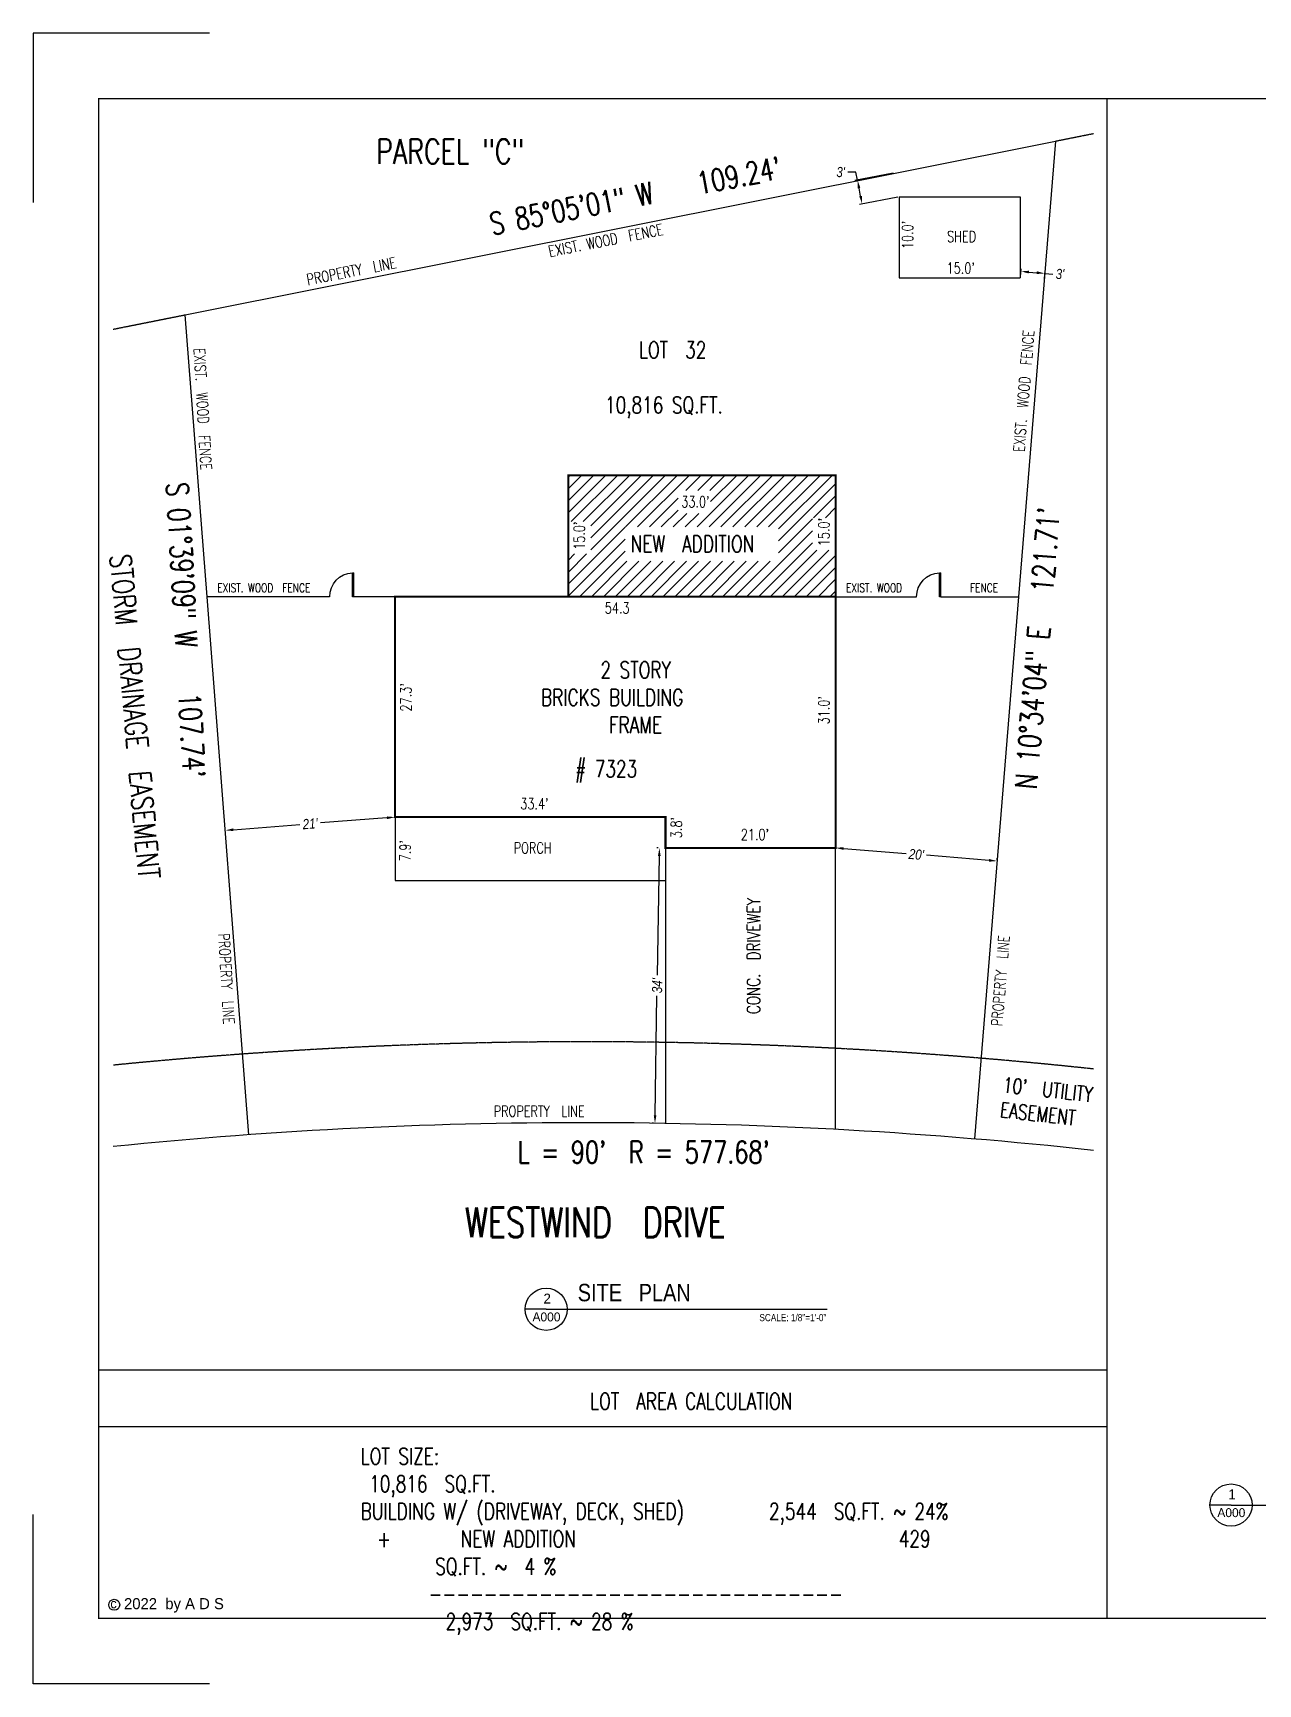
# Model space of a CAD drawing. Header units: inches. Extents: x 26998 to 46838, y -509 to 4343.
# Drawn here: x 26998 to 28813, y 569 to 3016 of the extents above; entities that cross this region are included whole.
import ezdxf

# ---------------------------------------------------------------- set-up
doc = ezdxf.new("R2010")
doc.units = ezdxf.units.IN
doc.header["$LTSCALE"] = 0.5
doc.header["$MEASUREMENT"] = 0
doc.linetypes.add('DASHED', pattern=[0.75, 0.5, -0.25])
doc.layers.get('Defpoints').update_dxf_attribs({"color": 140})
for name, color, linetype in [('FENCE', 7, 'FENCELINE2'), ('Title Block', 7, 'Continuous'), ('TITLES', 3, 'Continuous'), ('windows', 4, 'Continuous')]:
    doc.layers.add(name, color=color, linetype=linetype)
doc.styles.add('ARCH', font='arch.shx')
doc.styles.add('HS-DESIGN-PLAN', font='GOTHIC.TTF', dxfattribs={"height": 0.09375})
doc.styles.add('HS-DESIGN-TTLB', font='GOTHIC.TTF')
doc.styles.add('MtXpl_Arial_Narrow', font='ARIALNI.TTF')
doc.styles.get("Standard").update_dxf_attribs({"font": 'romans.shx', "width": 0.75})
doc.linetypes.add('FENCELINE2', pattern='A,0.25,-0.1,[132,ltypeshp.shx,S=0.1,R=0,X=-0.1,Y=0],-0.1,1', length=1.45)
doc.dimstyles.new('Copy of HALFDIMS', dxfattribs={"dimtxt": 15, "dimasz": 12, "dimexe": 4, "dimexo": 2, "dimgap": 4, "dimtad": 0, "dimtoh": 1, "dimdec": 0, "dimzin": 0, "dimdsep": 46, "dimlunit": 4, "dimtxsty": 'MtXpl_Arial_Narrow', "dimcen": 1, "dimclrd": 256, "dimclre": 256, "dimclrt": 256, "dimadec": 0, "dimazin": 0, "dimtfac": 1, "dimtdec": 0, "dimtofl": 0, "dimtmove": 0, "dimatfit": 3, "dimfxl": 1, "dimtfillclr": 3, "dimfrac": 2, "dimtolj": 1, "dimtzin": 0, "dimarcsym": 0})

# ---------------------------------------------------------------- blocks, each defined once
blk = doc.blocks.new('*D1223')
at = {"layer": 'Defpoints', "color": 0, "transparency": 16777216}
for p in [(28461.2, 2653.5), (28496.7, 2650.6), (28497.5, 2660)]:
    blk.add_point(p, dxfattribs=at)
at = {"layer": 'Title Block', "lineweight": -2, "transparency": 16777216}
for p, q in [((28461.3, 2655.5), (28462.3, 2666.9)), ((28473.9, 2661.9), (28485.5, 2661)), ((28496.9, 2652.6), (28497.8, 2664)), ((28497.5, 2660), (28509.4, 2659))]:
    blk.add_line(p, q, dxfattribs=at)
at = {"layer": 'Title Block', "transparency": 16777216}
for points in [[(28474.1, 2663.9), (28473.7, 2659.9), (28461.9, 2662.9)], [(28485.7, 2663), (28485.3, 2659), (28497.5, 2660)]]:
    blk.add_solid(points, dxfattribs=at)
at = {"layer": 'Title Block', "transparency": 16777216, "insert": (28520, 2659), "char_height": 15, "attachment_point": 5, "style": 'MtXpl_Arial_Narrow'}
blk.add_mtext("\\A1;3'", dxfattribs=at)
blk = doc.blocks.new('*D1224')
at = {"layer": 'Defpoints', "color": 0, "transparency": 16777216}
for p in [(28187.3, 1808.4), (28426.7, 1788.9), (28426.7, 1788.9)]:
    blk.add_point(p, dxfattribs=at)
at = {"layer": 'Title Block', "lineweight": -2, "transparency": 16777216}
for p, q in [((28187.5, 1810.3), (28187.6, 1812.3)), ((28199.3, 1807.4), (28291.8, 1799.9)), ((28414.8, 1789.9), (28322.2, 1797.4)), ((28426.9, 1790.9), (28427.1, 1792.9))]:
    blk.add_line(p, q, dxfattribs=at)
at = {"layer": 'Title Block', "transparency": 16777216}
for points in [[(28199.4, 1809.4), (28199.1, 1805.4), (28187.3, 1808.4)], [(28414.9, 1791.9), (28414.6, 1787.9), (28426.7, 1788.9)]]:
    blk.add_solid(points, dxfattribs=at)
at = {"layer": 'Title Block', "transparency": 16777216, "insert": (28307, 1798.6), "char_height": 15, "attachment_point": 5, "rotation": 355.3581, "style": 'MtXpl_Arial_Narrow'}
blk.add_mtext("\\A1;20'", dxfattribs=at)
blk = doc.blocks.new('*D1017')
at = {"layer": 'Defpoints', "color": 0, "transparency": 16777216}
for p in [(27926.3, 1808.4), (27919.7, 1400.1), (27919.7, 1400.1)]:
    blk.add_point(p, dxfattribs=at)
at = {"layer": 'Title Block', "lineweight": -2, "transparency": 16777216}
for p, q in [((27924.3, 1808.4), (27922.3, 1808.4)), ((27926.1, 1796.4), (27923.2, 1619.5)), ((27919.9, 1412.1), (27922.7, 1588.9)), ((27917.7, 1400.1), (27915.7, 1400.2))]:
    blk.add_line(p, q, dxfattribs=at)
at = {"layer": 'Title Block', "transparency": 16777216}
for points in [[(27924.1, 1796.4), (27928.1, 1796.3), (27926.3, 1808.4)], [(27917.9, 1412.1), (27921.9, 1412.1), (27919.7, 1400.1)]]:
    blk.add_solid(points, dxfattribs=at)
at = {"layer": 'Title Block', "transparency": 16777216, "insert": (27923, 1604.2), "char_height": 15, "attachment_point": 5, "rotation": 89.0676, "style": 'MtXpl_Arial_Narrow'}
blk.add_mtext("\\A1;34'", dxfattribs=at)
blk = doc.blocks.new('*D1225')
at = {"layer": 'Defpoints', "color": 0, "transparency": 16777216}
for p in [(27534.5, 1854), (27282.9, 1834.4), (27282.9, 1834.4)]:
    blk.add_point(p, dxfattribs=at)
at = {"layer": 'Title Block', "lineweight": -2, "transparency": 16777216}
for p, q in [((27282.7, 1836.4), (27282.6, 1838.4)), ((27294.8, 1835.3), (27393.5, 1843)), ((27522.5, 1853), (27423.9, 1845.3)), ((27534.3, 1855.9), (27534.2, 1857.9))]:
    blk.add_line(p, q, dxfattribs=at)
at = {"layer": 'Title Block', "transparency": 16777216}
for points in [[(27294.7, 1837.3), (27295, 1833.3), (27282.9, 1834.4)], [(27522.4, 1855), (27522.7, 1851), (27534.5, 1854)]]:
    blk.add_solid(points, dxfattribs=at)
at = {"layer": 'Title Block', "transparency": 16777216, "insert": (27408.7, 1844.2), "char_height": 15, "attachment_point": 5, "rotation": 4.4482, "style": 'MtXpl_Arial_Narrow'}
blk.add_mtext("\\A1;21'", dxfattribs=at)
blk = doc.blocks.new('*D1018')
at = {"layer": 'Defpoints', "color": 0, "transparency": 16777216}
for p in [(28219.8, 2798.3), (28274.5, 2809.1), (28281.5, 2773.5)]:
    blk.add_point(p, dxfattribs=at)
at = {"layer": 'Title Block', "lineweight": -2, "transparency": 16777216}
for p, q in [((28217.5, 2810.1), (28205.5, 2810.1)), ((28272.6, 2808.7), (28215.9, 2797.5)), ((28219.8, 2798.3), (28217.5, 2810.1)), ((28224.5, 2774.5), (28222.1, 2786.5)), ((28279.6, 2773.1), (28222.9, 2761.9))]:
    blk.add_line(p, q, dxfattribs=at)
at = {"layer": 'Title Block', "transparency": 16777216}
for points in [[(28224.1, 2786.9), (28220.1, 2786.1), (28219.8, 2798.3)], [(28226.4, 2774.9), (28222.5, 2774.1), (28226.8, 2762.7)]]:
    blk.add_solid(points, dxfattribs=at)
at = {"layer": 'Title Block', "transparency": 16777216, "insert": (28194.9, 2810.1), "char_height": 15, "attachment_point": 5, "style": 'MtXpl_Arial_Narrow'}
blk.add_mtext("\\A1;3'", dxfattribs=at)
blk = doc.blocks.new('door')
at = {"layer": 'windows'}
for p, q in [((9950.3, 7178.9), (9948.6, 7178.9)), ((9948.6, 7178.9), (9948.6, 7147)), ((9950.3, 7178.9), (9948.6, 7178.9)), ((9950.3, 7178.9), (9950.3, 7147)), ((9948.6, 7147), (9950.3, 7147))]:
    blk.add_line(p, q, dxfattribs=at)
blk.add_arc((9950.3, 7178.9), 31.9, 180, 266.8995, dxfattribs=at)

msp = doc.modelspace()

# ---------------------------------------------------------------- hatches: boundary and pattern name
at = {"layer": 'Title Block'}
h = msp.add_hatch(dxfattribs=at)
h.set_pattern_fill('ANSI31', color=256, scale=100)
h.set_pattern_definition([(45, (26407.127, 1363.216), (-8.838835, 8.838835), [])])
h.paths.add_polyline_path([(28187.5022033, 2360.5511261), (27791.5022033, 2360.5511261), (27791.5022033, 2180.5511261), (28187.3022033, 2180.5511261)])
h.paths.add_polyline_path([(27953.8609272, 2304.2438707), (28002.0026165, 2304.2438707), (28002.0026165, 2338.2236199), (27953.8609272, 2338.2236199)], flags=16)
h.paths.add_polyline_path([(28187.1051513, 2249.4583652), (28187.1051513, 2297.6000544), (28153.1254021, 2297.6000544), (28153.1254021, 2249.4583652)], flags=16)
h.paths.add_polyline_path([(27824.6255389, 2244.0028094), (27824.6255389, 2292.1444986), (27790.6457897, 2292.1444986), (27790.6457897, 2244.0028094)])
h.paths.add_polyline_path([(27875.5427737, 2233.1697797), (28102.7851298, 2233.1697797), (28102.7851298, 2284.1394035), (27875.5427737, 2284.1394035)], flags=16)

# ---------------------------------------------------------------- linework, layer by layer
for p, q in [((27758.4281279, 1124.4014831), (27727.1673509, 1124.4014831)), ((27758.4281279, 1124.4014831), (27727.1673509, 1124.4014831)), ((27758.4281279, 1124.4014831), (28174.8204609, 1124.4014831)), ((27758.4281279, 1124.4014831), (28174.8204609, 1124.4014831)), ((28773.4477723, 834.2826487), (28742.1869953, 834.2826487)), ((28773.4477723, 834.2826487), (28742.1869953, 834.2826487)), ((28773.4477723, 834.2826487), (29189.8401053, 834.2826487)), ((28773.4477723, 834.2826487), (29189.8401053, 834.2826487))]:
    msp.add_line(p, q)
msp.add_lwpolyline([(27094.2988971, 2919.0896005), (30084.4173665, 2919.0896005), (30084.4173665, 666.1911576), (27094.2988971, 666.1911576)])
at = {"const_width": 1}
msp.add_lwpolyline([(27095.0988971, 666.1911576), (27095.0988971, 2919.0896005)], dxfattribs=at)
msp.add_lwpolyline([(27095.0988971, 666.1911576), (27095.0988971, 2919.0896005)], dxfattribs=at)
for centre in [(27758.4281279, 1124.4014831), (27758.4281279, 1124.4014831), (28773.4477723, 834.2826487), (28773.4477723, 834.2826487)]:
    msp.add_circle(centre, 31.260777)
at = {"layer": 'FENCE'}
for p, q in [((27223.4275856, 2598.5366662), (28513.3834548, 2856.0761326)), ((28513.3834548, 2856.0761326), (28458.5343511, 2180.5511261)), ((27255.9435674, 2180.5511261), (27223.4275856, 2598.5366662)), ((27437.3735926, 2180.5511261), (27255.9435674, 2180.5511261)), ((27534.5022033, 2180.5511261), (27473.3735926, 2180.5511261)), ((28187.3022033, 2180.5511261), (28307.1593177, 2180.5511261)), ((28343.1593177, 2180.5511261), (28458.5343511, 2180.5511261))]:
    msp.add_line(p, q, dxfattribs=at)
at = {"layer": 'Title Block'}
for p, q in [((27259.5521471, 3016.2435205), (26997.9449771, 3016.2435205)), ((27259.5521471, 3016.2435205), (26997.9449771, 3016.2435205)), ((27259.5521471, 3016.2435205), (26997.9449771, 3016.2435205)), ((27259.5521471, 3016.2435205), (26997.9449771, 3016.2435205)), ((27259.5521471, 3016.2435205), (26997.9449771, 3016.2435205)), ((27259.5521471, 3016.2435205), (26997.9449771, 3016.2435205)), ((26997.9449771, 3016.2435205), (26997.9449771, 2765.2625605)), ((26997.9449771, 3016.2435205), (26997.9449771, 2765.2625605)), ((26997.9449771, 3016.2435205), (26997.9449771, 2765.2625605)), ((26997.9449771, 3016.2435205), (26997.9449771, 2765.2625605)), ((27259.5521471, 3016.2435205), (26997.9449771, 3016.2435205)), ((27259.5521471, 3016.2435205), (26997.9449771, 3016.2435205)), ((27259.5521471, 3016.2435205), (26997.9449771, 3016.2435205)), ((27259.5521471, 3016.2435205), (26997.9449771, 3016.2435205)), ((27259.5521471, 3016.2435205), (26997.9449771, 3016.2435205)), ((27259.5521471, 3016.2435205), (26997.9449771, 3016.2435205)), ((26997.9449771, 3016.2435205), (26997.9449771, 2765.2625605)), ((26997.9449771, 3016.2435205), (26997.9449771, 2765.2625605)), ((26997.9449771, 3016.2435205), (26997.9449771, 2765.2625605)), ((26997.9449771, 3016.2435205), (26997.9449771, 2765.2625605)), ((27095.0988971, 2919.0896005), (27095.0988971, 666.1911576)), ((28589.3581318, 2919.0896005), (28589.3581318, 666.1911576)), ((28281.5227975, 2773.4761258), (28461.1709522, 2773.4761258)), ((28281.5227975, 2773.4761258), (28281.5227975, 2653.5070535)), ((28461.1709522, 2773.4761258), (28461.1709522, 2653.5070535)), ((28281.5227975, 2653.5070535), (28461.1709522, 2653.5070535)), ((27791.5022033, 2180.5511261), (27791.5022033, 2336.5511261)), ((28187.3022033, 2180.5511261), (28187.3022033, 2336.5511261)), ((27317.9786892, 1383.1037647), (27255.9435674, 2180.5511261)), ((27534.5022033, 2180.5511261), (28187.3022033, 2180.5511261)), ((27534.5022033, 1853.9511261), (27534.5022033, 2180.5511261)), ((28163.3022033, 2180.5511261), (28187.3022033, 2180.5511261)), ((28187.3022033, 1808.3511261), (28187.3022033, 2180.5511261)), ((28458.5343511, 2180.5511261), (28393.283331, 1376.9154638)), ((27534.5022033, 1853.9511261), (27935.3022033, 1853.9511261)), ((27534.5022033, 1853.9511261), (27534.5022033, 1759.9511261)), ((27935.3022033, 1808.3511261), (27935.3022033, 1853.9511261)), ((27935.3022033, 1808.3511261), (28187.3022033, 1808.3511261)), ((27935.3022033, 1808.3511261), (27935.3022033, 1759.9511261)), ((27935.3022033, 1808.3511261), (27935.3022033, 1399.977007)), ((28187.3022033, 1391.0474587), (28187.3022033, 1808.3511261)), ((27534.5022033, 1759.9511261), (27935.3022033, 1759.9511261)), ((28589.3581318, 1034.1369746), (27095.0988971, 1034.1369746)), ((28589.3581318, 950.2120654), (27095.0988971, 950.2120654)), ((26997.9449771, 569.0372376), (26997.9449771, 820.0181976)), ((26997.9449771, 569.0372376), (26997.9449771, 820.0181976)), ((26997.9449771, 569.0372376), (26997.9449771, 820.0181976)), ((26997.9449771, 569.0372376), (26997.9449771, 820.0181976)), ((26997.9449771, 569.0372376), (26997.9449771, 820.0181976)), ((26997.9449771, 569.0372376), (26997.9449771, 820.0181976)), ((26997.9449771, 569.0372376), (26997.9449771, 820.0181976)), ((26997.9449771, 569.0372376), (26997.9449771, 820.0181976)), ((27259.5521471, 569.0372376), (26997.9449771, 569.0372376)), ((27259.5521471, 569.0372376), (26997.9449771, 569.0372376)), ((27259.5521471, 569.0372376), (26997.9449771, 569.0372376)), ((27259.5521471, 569.0372376), (26997.9449771, 569.0372376)), ((27259.5521471, 569.0372376), (26997.9449771, 569.0372376)), ((27259.5521471, 569.0372376), (26997.9449771, 569.0372376)), ((27259.5521471, 569.0372376), (26997.9449771, 569.0372376)), ((27259.5521471, 569.0372376), (26997.9449771, 569.0372376)), ((27259.5521471, 569.0372376), (26997.9449771, 569.0372376)), ((27259.5521471, 569.0372376), (26997.9449771, 569.0372376)), ((27259.5521471, 569.0372376), (26997.9449771, 569.0372376)), ((27259.5521471, 569.0372376), (26997.9449771, 569.0372376))]:
    msp.add_line(p, q, dxfattribs=at)
at = {"layer": 'Title Block', "color": 253, "linetype": 'DASHED'}
for p, q in [((28513.3834548, 2856.0761326), (28569.7013736, 2867.3199953)), ((27116.921762, 2577.272797), (27223.4275856, 2598.5366662))]:
    msp.add_line(p, q, dxfattribs=at)
at = {"layer": 'Title Block', "const_width": 3}
msp.add_lwpolyline([(27791.5022033, 2180.5511261), (28187.5022033, 2180.5511261), (28187.5022033, 2360.5511261), (27791.5022033, 2360.5511261)], close=True, dxfattribs=at)
msp.add_lwpolyline([(27534.5022033, 2180.5511261), (27534.5022033, 1853.9511261), (27935.3022033, 1853.9511261), (27935.3022033, 1808.3511261), (28187.3022033, 1808.3511261), (28187.3022033, 2180.5511261), (27534.5022033, 2180.5511261)], dxfattribs=at)
at = {"layer": 'Title Block'}
msp.add_circle((27118.2462545, 686.3770636), 8.1467349, dxfattribs=at)
at = {"layer": 'Title Block', "color": 253, "linetype": 'DASHED'}
msp.add_arc((27815.8577609, -5531.1538741), 7052.16, 83.86361910367, 95.68789341627, dxfattribs=at)
at = {"layer": 'Title Block'}
msp.add_arc((27815.8577609, -5531.1538741), 6932.16, 83.75697578398, 95.78668764565, dxfattribs=at)

# ---------------------------------------------------------------- block references
at = {"layer": 'TITLES', "xscale": -1.12167, "yscale": 1.12167, "zscale": 1.12167, "rotation": 180}
for p in [(16312.4348392, 10232.880675), (17182.2205644, 10232.880675)]:
    msp.add_blockref('door', p, dxfattribs=at)

# ---------------------------------------------------------------- texts
at = {"attachment_point": 1}
for s, insert, char_height, width in [('\\A1;PARCEL "C"', (27506.6297565, 2859.1270578), 36.72418176, 679.233322173), ('\\A1;SHED', (28352.6238882, 2722.762989), 16.32185856, 301.881476521), ("\\A1;15.0'", (28351.8775676, 2675.9611061), 16.32185856, 301.881476521), ('\\A1;    LOT  32\\P\\P10,816 SQ.FT.', (27845.6058274, 2558.7500655), 24.48278784, 452.822214782), ("\\A1;33.0'", (27958.6873431, 2329.4781766), 16.32185856, 51.749509872), ('\\A1;NEW  ADDITION', (27883.7510208, 2271.1882426), 24.48278784, 452.822214782), ('\\A1;EXIST. WOOD  FENCE', (27270.939242, 2200.3753302), 13.057486848, 241.505181217), ('\\A1;EXIST. WOOD               FENCE', (28202.8927439, 2200.3753302), 13.057486848, 241.505181217), ('\\A1;54.3', (27845.3432898, 2172.1107869), 16.32185856, 301.881476521), ('\\A1;       2 STORY\\PBRICKS BUILDING\\P        FRAME', (27750.8137542, 2084.4564598), 24.48278784, 452.822214782), ('\\A1;\\pxi-3,l3.31855,t3.31855;# 7323', (27793.5630798, 1937.7351409), 24.48278784, 452.822214782), ("\\A1;33.4'", (27720.068298, 1881.9017656), 16.32185856, 301.881476521), ("\\A1;21.0'", (28046.8738626, 1836.3017656), 16.32185856, 301.881476521), ('\\A1;PORCH', (27710.3690639, 1816.4582572), 16.32185856, 301.881476521), ('\\A1;PROPERTY  LINE', (27680.7069856, 1426.2556212), 16.32185856, 301.881476521), ("\\A1;L = 90'  R = 577.68'", (27716.229565, 1373.7600306), 32.64371712, 603.762953043), ('\\A1;WESTWIND  DRIVE', (27638.1340442, 1275.3106537), 44.069018112, 815.079986607), ('\\A1;                           LOT  AREA CALCULATION\\P\\PLOT SIZE:                                                            10,816  SQ.FT.\\PBUILDING W/ (DRIVEWAY, DECK, SHED)          2,544  SQ.FT. ~ 24%\\P\\pxi-3,l4,t4;+^I    NEW ADDITION                                      429  SQ.FT. ~  4 %\\P\\pi0,l0,tz;                                                                            ------------------------------\\P                                                                              2,973  SQ.FT. ~ 28 %', (27483.5271008, 1000.3804369), 24.48278784, 920.068407804)]:
    msp.add_mtext(s, dxfattribs=dict(at, insert=insert, char_height=char_height, width=width))
for s, insert, char_height, width, rotation in [('\\A1;S 85%%D05\'01" W    109.24\'', (27672.3626441, 2748.6137288), 32.64371712, 603.762953043, 11.103523858), ('\\A1;EXIST. WOOD  FENCE', (27760.5539156, 2700.1926879), 16.32185856, 301.881476521, 11.103523858), ("\\A1;10.0'", (28285.8216919, 2695.9499797), 16.32185856, 301.881476521, 90), ('\\A1;PROPERTY  LINE', (27402.1064624, 2658.2740368), 16.32185856, 301.881476521, 11.103523858), ('\\A1;EXIST.  WOOD  FENCE', (28450.8304455, 2396.0217232), 16.32185856, 301.881476521, 85.2898837906), ('\\A1;EXIST.  WOOD  FENCE', (27252.4749086, 2549.6468448), 16.32185856, 301.881476521, 273.3009467412), ('\\A1;S 01%%D39\'09" W    107.74\'', (27227.8278412, 2351.2909602), 32.64371712, 603.762953043, 273.3009467412), ('\\A1;N 10%%D34\'04" E   121.71\'', (28452.982071, 1896.9190365), 32.64371712, 603.762953043, 85.2898837906), ("\\A1;15.0'", (27799.391233, 2250.0873221), 16.32185856, 301.881476521, 90), ("\\A1;15.0'", (28161.8708454, 2255.5428779), 16.32185856, 301.881476521, 90), ('\\A1;STORM  DRAINAGE  EASEMENT', (27143.3165606, 2244.8936427), 31.827624192, 1832.407664467, 275.0783758626), ("\\A1;27.3'", (27542.391233, 2010.5177085), 16.32185856, 301.881476521, 90), ("\\A1;31.0'", (28161.8708454, 1991.4428779), 16.32185856, 301.881476521, 90), ("\\A1;3.8'", (27943.191233, 1822.6873221), 16.32185856, 301.881476521, 90), ("\\A1;7.9'", (27541.1578572, 1788.4214625), 16.32185856, 301.881476521, 90), ('\\A1;CONC.  DRIVEWEY', (28056.1154688, 1562.0281242), 19.423011686, 359.23895706, 90), ('\\A1;PROPERTY  LINE', (27288.9288186, 1682.2352683), 16.32185856, 301.881476521, 273.3009467412), ('\\A1;PROPERTY  LINE', (28418.0649743, 1544.775042), 16.32185856, 301.881476521, 85.2898837906), ("\\A1;10'  UTILITY\\PEASEMENT", (28436.7915969, 1468.4187816), 22.279336934, 1282.685365127, 353.6513767649)]:
    msp.add_mtext(s, dxfattribs=dict(at, insert=insert, char_height=char_height, width=width, rotation=rotation))
for s, insert, char_height, width, style in [('{\\fArial Narrow|b0|i0|c0|p34;SITE   PLAN}', (27805.2249455, 1162.1287418), 25.8048, 519.249438626, 'ARCH'), ('A000', (27738.1830539, 1119.7753736), 13.272336, 273.519934743, 'HS-DESIGN-TTLB'), ('A000', (28753.2026983, 829.6565393), 13.272336, 273.519934743, 'HS-DESIGN-TTLB')]:
    msp.add_mtext(s, dxfattribs=dict(at, insert=insert, char_height=char_height, width=width, style=style))
at = {"layer": 'Title Block', "attachment_point": 1, "style": 'HS-DESIGN-TTLB'}
for s, insert, char_height, width in [('2', (27754.4293233, 1147.6823669), 14.74704, 303.911038603), ('{\\fArial Narrow|b0|i0|c0|p34;SCALE: 1/8"=1\'-0"}', (28074.5323211, 1117.4103835), 10.6178688, 218.815947794), ('1', (28769.4489678, 857.5635325), 14.74704, 303.911038603), ('2022  by A D S', (27132.7717317, 696.3057659), 16.45875, 572.041232506)]:
    msp.add_mtext(s, dxfattribs=dict(at, insert=insert, char_height=char_height, width=width))
at = {"layer": 'Title Block', "insert": (27112.5464445, 695.3021877), "char_height": 14.1075, "attachment_point": 1, "style": 'HS-DESIGN-PLAN'}
msp.add_mtext_dynamic_manual_height_columns('c', width=0.427872706, gutter_width=0.9375, heights=[0], dxfattribs=at)

# ---------------------------------------------------------------- dimensions: what is measured, and where the dimension line sits
at = {"layer": 'Title Block'}
for p1, p2, distance, picture, middle in [((28281.5227975, 2773.4761258), (28274.5184, 2809.0678479), 55.7807535, '*D1018', (28194.9423296, 2810.0710372)), ((28461.1709522, 2653.5070535), (28496.7016637, 2650.6221452), 9.4296352, '*D1223', (28519.9533957, 2659.049709)), ((27534.5022033, 1853.9511261), (27282.8732356, 1834.3763749), 0, '*D1225', (27408.6877194, 1844.1637505)), ((28187.3022033, 1808.3511261), (28426.7351704, 1788.9104192), 0, '*D1224', (28307.0186868, 1798.6307726)), ((27926.3166936, 1808.3511261), (27919.6725503, 1400.0883204), 0, '*D1017', (27922.9946219, 1604.2197232))]:
    dim = msp.add_aligned_dim(p1=p1, p2=p2, distance=distance, dimstyle='Copy of HALFDIMS', dxfattribs=at)
    dim.commit()
    dim.dimension.update_dxf_attribs({"geometry": picture, "text_midpoint": middle})

doc.saveas('drawing.dxf')
